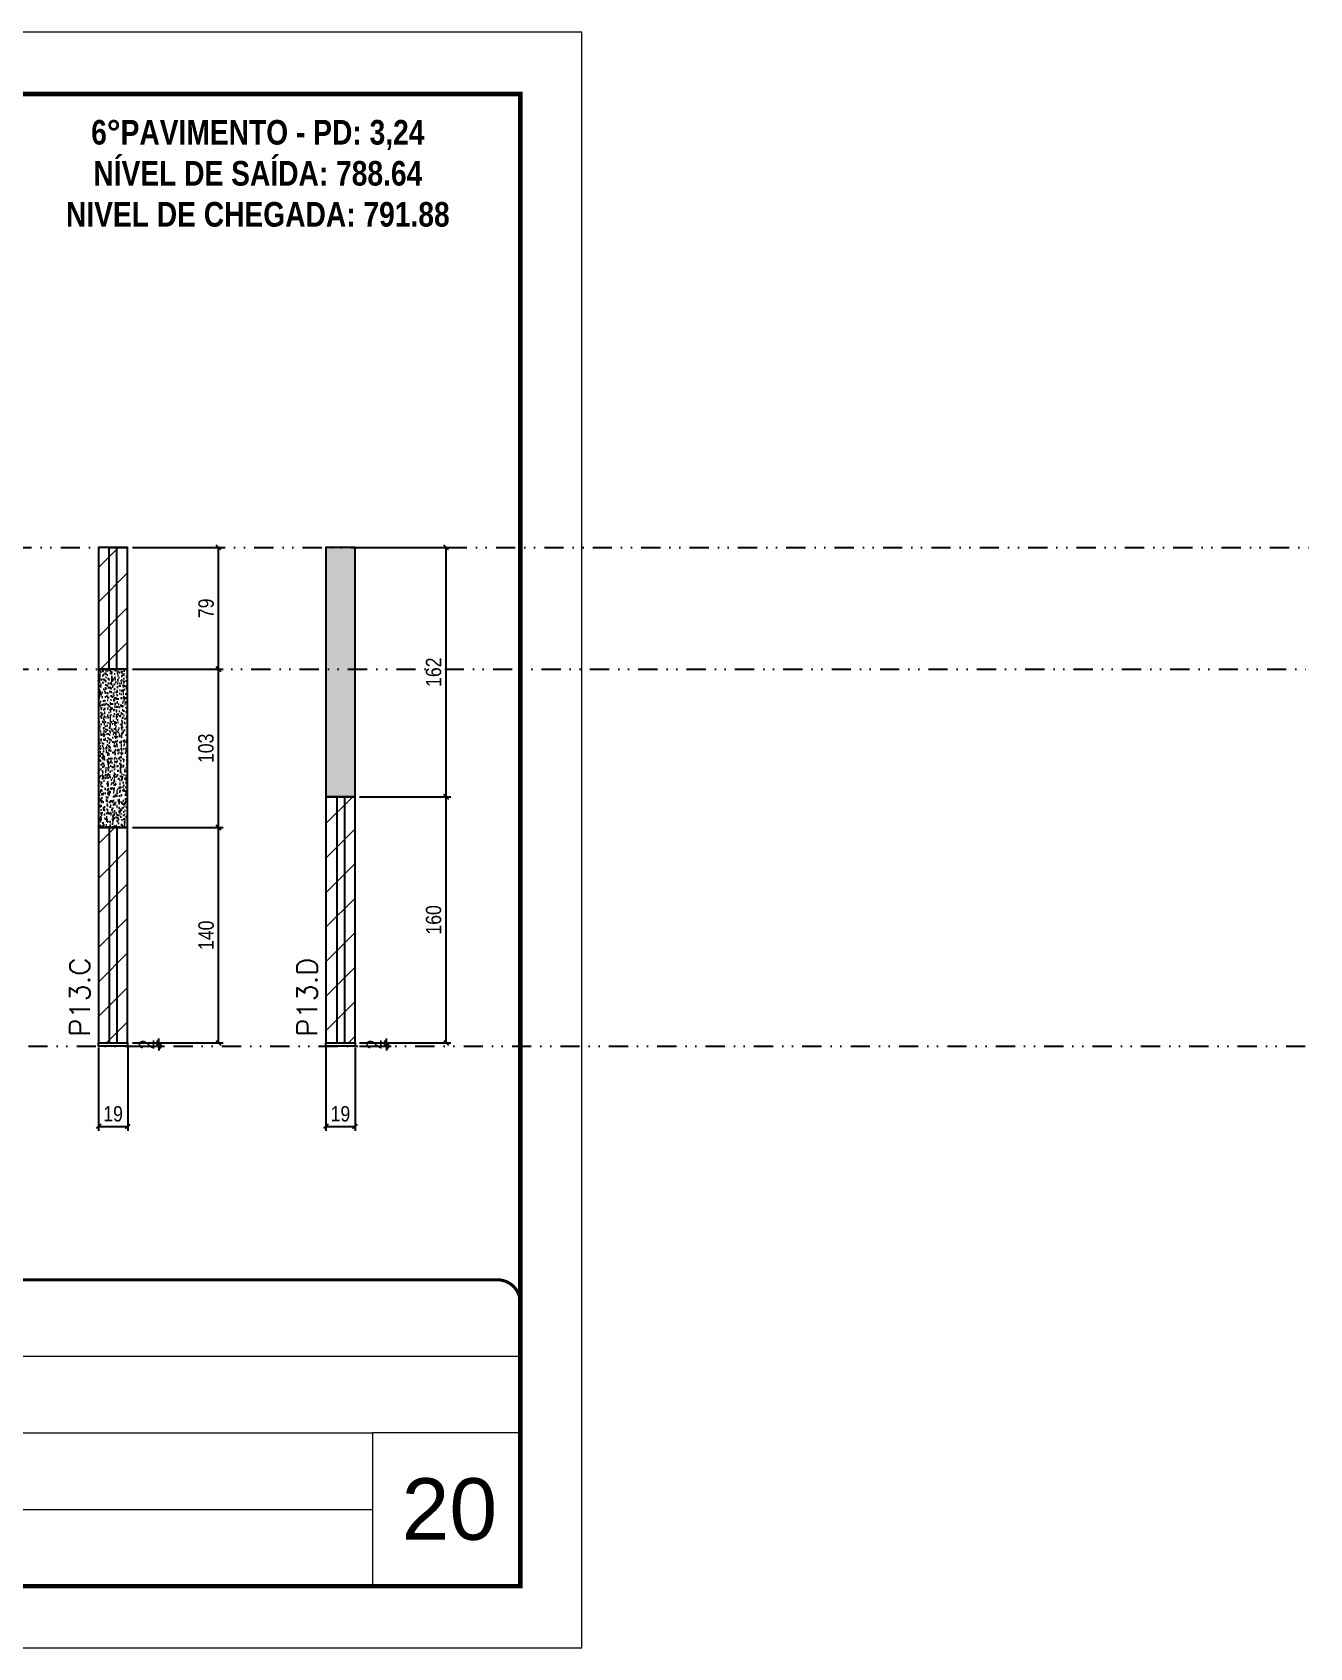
# Model space of a CAD drawing. Extents: x 13770 to 23315, y 867 to 16997.
# Drawn here: x 20282 to 21113, y 11204 to 12254 of the extents above; entities that cross this region are included whole.
import ezdxf

# ---------------------------------------------------------------- set-up
doc = ezdxf.new("R2010")
doc.units = 0
for name, pattern in [('CONTINUO', [0]), ('DASHED', [0.75, 0.5, -0.25]), ('DIVIDE2', [0.625, 0.25, -0.125, 0, -0.125, 0, -0.125])]:
    doc.linetypes.add(name, pattern=pattern)
for name, color, linetype, lineweight in [('CARIMBO', 255, 'Continuous', 9), ('Folhas', 255, 'Continuous', 9), ('Hachura', 251, 'Continuous', 9), ('SARRAFO DE PRESSAO', 251, 'DASHED', 9), ('Texto Seção', 7, 'Continuous', 15)]:
    doc.layers.add(name, color=color, linetype=linetype, lineweight=lineweight)
for name, color, linetype in [('COTA', 241, 'Continuous'), ('NOMENCLATURA', 7, 'Continuous'), ('Nível', 160, 'Continuous'), ('Painéis', 200, 'Continuous'), ('SARR_2.2x7', 40, 'Continuous')]:
    doc.layers.add(name, color=color, linetype=linetype)
doc.styles.add('ARIAL', font='arial.ttf')
doc.styles.add('COTA TECNICA', font='techl___.ttf', dxfattribs={"height": 10})
doc.styles.add('COTA TECNICA-50', font='techl___.ttf', dxfattribs={"height": 10})
doc.styles.add('REGUA-120', font='ROMANS.shx', dxfattribs={"height": 15})
doc.styles.add('ROMANC', font='techb___.ttf', dxfattribs={"height": 2.5})
doc.styles.add('Tecnologia', font='')
doc.styles.get('Tecnologia').set_extended_font_data('Forgotten Futurist')
doc.dimstyles.new('COTA PAINEL-50', dxfattribs={"dimtxt": 10, "dimasz": 3, "dimexe": 3, "dimexo": 3, "dimgap": 3, "dimtad": 1, "dimdec": 1, "dimzin": 12, "dimdsep": 46, "dimtxsty": 'COTA TECNICA-50', "dimblk1": 'OBLIQUE', "dimblk2": 'OBLIQUE', "dimsah": 1, "dimcen": 0.9, "dimclrd": 4, "dimclre": 4, "dimclrt": 240, "dimadec": 1, "dimazin": 3, "dimtfac": 1, "dimtdec": 1, "dimtmove": 0, "dimatfit": 3, "dimfxl": 1, "dimtolj": 1, "dimtzin": 12, "dimarcsym": 0})
doc.dimstyles.new('PAINEL', dxfattribs={"dimtxt": 10, "dimasz": 3, "dimexe": 3, "dimexo": 3, "dimgap": 3, "dimtad": 1, "dimdec": 1, "dimzin": 12, "dimdsep": 46, "dimtxsty": 'COTA TECNICA', "dimblk1": 'OBLIQUE', "dimblk2": 'OBLIQUE', "dimsah": 1, "dimcen": 0.9, "dimclrd": 4, "dimclre": 4, "dimclrt": 240, "dimadec": 1, "dimazin": 3, "dimtfac": 1, "dimtdec": 1, "dimtmove": 0, "dimatfit": 3, "dimfxl": 1, "dimtolj": 1, "dimtzin": 12, "dimarcsym": 0})

# ---------------------------------------------------------------- blocks, each defined once
blk = doc.blocks.new('9999999999')
at = {"color": 30, "linetype": 'CONTINUO'}
for p, q in [((98564.6, 34230.2), (98564.6, 34429.4)), ((98564.6, 34379.6), (99584, 34379.6)), ((98564.6, 34329.8), (99488, 34329.8)), ((99584, 34329.8), (99488, 34329.8)), ((99488, 34329.8), (99488, 34230.2)), ((98564.6, 34280), (99488, 34280))]:
    blk.add_line(p, q, dxfattribs=at)
at = {"color": 30, "linetype": 'CONTINUO', "const_width": 2}
blk.add_lwpolyline([(99584, 34230.2), (99584, 34414.4, 0.414214), (99569, 34429.4), (98229, 34429.4, 0.414214), (98214, 34414.4), (98214, 34245.2, 0.414214), (98229, 34230.2), (99584, 34230.2)], format="xyb", dxfattribs=at)
at = {"layer": 'Folhas'}
blk.add_lwpolyline([(98139, 34190.2), (99624, 34190.2), (99624, 35240.2), (98139, 35240.2)], close=True, dxfattribs=at)
at = {"layer": 'Folhas', "color": 30, "const_width": 3}
blk.add_lwpolyline([(98214, 34230.2), (99584, 34230.2), (99584, 35200.2), (98214, 35200.2)], close=True, dxfattribs=at)
at = {"color": 7, "linetype": 'Continuous', "ltscale": 5, "style": 'ARIAL'}
for s, height, p in [('SCHWARTZ', 15.48, (98837.7, 34393.1)), ('GWT', 15.48, (98837.7, 34343.3)), ('6°PAVIMENTO', 15.483, (98837.7, 34293.5)), ('NOVA SISTEMAS CONSTRUTIVOS', 11.059, (98263.2, 34267.2)), ('PILARES', 15.48, (98837.7, 34243.7))]:
    blk.add_text(s, height=height, dxfattribs=at).set_placement(p)
at = {"layer": 'Folhas', "color": 7, "style": 'Tecnologia', "width": 1.5}
for s, p in [('CLIENTE:', (98573.7, 34397.2)), ('OBRA:', (98573.7, 34347.3)), ('PAVIMENTO:', (98573.7, 34297.5)), ('PROJETO:', (98573.7, 34247.7))]:
    blk.add_text(s, height=14, dxfattribs=at).set_placement(p)
blk = doc.blocks.new('_Oblique')
at = {"color": 0, "linetype": 'ByBlock', "lineweight": -2}
blk.add_line((-0.5, -0.5), (0.5, 0.5), dxfattribs=at)
blk = doc.blocks.new('*D333')
at = {"layer": 'COTA', "color": 4, "lineweight": -2, "transparency": 16777216}
for p, q in [((20325.3, 11594.3), (20325.3, 11540.1)), ((20344.3, 11594.3), (20344.3, 11540.1)), ((20325.3, 11543.1), (20344.3, 11543.1))]:
    blk.add_line(p, q, dxfattribs=at)
at = {"layer": 'Defpoints', "color": 0, "transparency": 16777216}
for p in [(20325.3, 11597.3), (20344.3, 11597.3), (20344.3, 11543.1)]:
    blk.add_point(p, dxfattribs=at)
at = {"layer": 'COTA', "color": 4, "lineweight": -2, "transparency": 16777216, "xscale": 3, "yscale": 3, "zscale": 3, "rotation": 180}
blk.add_blockref('_Oblique', (20325.3, 11543.1), dxfattribs=at)
at = {"layer": 'COTA', "color": 4, "lineweight": -2, "transparency": 16777216, "xscale": 3, "yscale": 3, "zscale": 3}
blk.add_blockref('_Oblique', (20344.3, 11543.1), dxfattribs=at)
at = {"layer": 'COTA', "color": 240, "transparency": 16777216, "insert": (20334.8, 11551.2), "char_height": 10, "attachment_point": 5, "style": 'COTA TECNICA'}
blk.add_mtext('\\A1;19', dxfattribs=at)
blk = doc.blocks.new('*D334')
at = {"layer": 'COTA', "color": 4, "lineweight": -2, "transparency": 16777216}
for p, q in [((20347.3, 11737.3), (20406.4, 11737.3)), ((20403.4, 11597.3), (20403.4, 11737.3)), ((20347.3, 11597.3), (20406.4, 11597.3))]:
    blk.add_line(p, q, dxfattribs=at)
at = {"layer": 'Defpoints', "color": 0, "transparency": 16777216}
for p in [(20344.3, 11737.3), (20403.4, 11737.3), (20344.3, 11597.3)]:
    blk.add_point(p, dxfattribs=at)
at = {"layer": 'COTA', "color": 4, "lineweight": -2, "transparency": 16777216, "xscale": 3, "yscale": 3, "zscale": 3}
for p, rotation in [((20403.4, 11737.3), 90), ((20403.4, 11597.3), 270)]:
    blk.add_blockref('_Oblique', p, dxfattribs=dict(at, rotation=rotation))
at = {"layer": 'COTA', "color": 240, "transparency": 16777216, "insert": (20395.3, 11667.3), "char_height": 10, "attachment_point": 5, "rotation": 90, "style": 'COTA TECNICA'}
blk.add_mtext('\\A1;140', dxfattribs=at)
blk = doc.blocks.new('*D335')
at = {"layer": 'COTA', "color": 4, "lineweight": -2, "transparency": 16777216}
for p, q in [((20347.3, 11597.3), (20367.6, 11597.3)), ((20347.3, 11595.3), (20367.6, 11595.3)), ((20364.6, 11597.3), (20364.6, 11600.3)), ((20364.6, 11595.3), (20364.6, 11597.3)), ((20364.6, 11595.3), (20364.6, 11592.3))]:
    blk.add_line(p, q, dxfattribs=at)
at = {"layer": 'Defpoints', "color": 0, "transparency": 16777216}
for p in [(20344.3, 11597.3), (20344.3, 11595.3), (20364.6, 11597.3)]:
    blk.add_point(p, dxfattribs=at)
at = {"layer": 'COTA', "color": 4, "lineweight": -2, "transparency": 16777216, "xscale": 3, "yscale": 3, "zscale": 3}
for p, rotation in [((20364.6, 11597.3), 270), ((20364.6, 11595.3), 90)]:
    blk.add_blockref('_Oblique', p, dxfattribs=dict(at, rotation=rotation))
at = {"layer": 'COTA', "color": 240, "transparency": 16777216, "insert": (20356.6, 11596.3), "char_height": 10, "attachment_point": 5, "rotation": 90, "style": 'COTA TECNICA-50'}
blk.add_mtext('\\A1;2', dxfattribs=at)
blk = doc.blocks.new('*D337')
at = {"layer": 'COTA', "color": 4, "lineweight": -2, "transparency": 16777216}
for p, q in [((20347.3, 11840.3), (20406.4, 11840.3)), ((20403.4, 11737.3), (20403.4, 11840.3)), ((20347.3, 11737.3), (20406.4, 11737.3))]:
    blk.add_line(p, q, dxfattribs=at)
at = {"layer": 'Defpoints', "color": 0, "transparency": 16777216}
for p in [(20344.3, 11840.3), (20403.4, 11840.3), (20344.3, 11737.3)]:
    blk.add_point(p, dxfattribs=at)
at = {"layer": 'COTA', "color": 4, "lineweight": -2, "transparency": 16777216, "xscale": 3, "yscale": 3, "zscale": 3}
for p, rotation in [((20403.4, 11840.3), 90), ((20403.4, 11737.3), 270)]:
    blk.add_blockref('_Oblique', p, dxfattribs=dict(at, rotation=rotation))
at = {"layer": 'COTA', "color": 240, "transparency": 16777216, "insert": (20395.2, 11788.8), "char_height": 10, "attachment_point": 5, "rotation": 90, "style": 'COTA TECNICA'}
blk.add_mtext('\\A1;103', dxfattribs=at)
blk = doc.blocks.new('*D336')
at = {"layer": 'COTA', "color": 4, "lineweight": -2, "transparency": 16777216}
for p, q in [((20347.3, 11919.3), (20406.4, 11919.3)), ((20403.4, 11840.3), (20403.4, 11919.3)), ((20347.3, 11840.3), (20406.4, 11840.3))]:
    blk.add_line(p, q, dxfattribs=at)
at = {"layer": 'Defpoints', "color": 0, "transparency": 16777216}
for p in [(20344.3, 11919.3), (20403.4, 11919.3), (20344.3, 11840.3)]:
    blk.add_point(p, dxfattribs=at)
at = {"layer": 'COTA', "color": 4, "lineweight": -2, "transparency": 16777216, "xscale": 3, "yscale": 3, "zscale": 3}
for p, rotation in [((20403.4, 11919.3), 90), ((20403.4, 11840.3), 270)]:
    blk.add_blockref('_Oblique', p, dxfattribs=dict(at, rotation=rotation))
at = {"layer": 'COTA', "color": 240, "transparency": 16777216, "insert": (20395.3, 11879.8), "char_height": 10, "attachment_point": 5, "rotation": 90, "style": 'COTA TECNICA'}
blk.add_mtext('\\A1;79', dxfattribs=at)
blk = doc.blocks.new('*D338')
at = {"layer": 'COTA', "color": 4, "lineweight": -2, "transparency": 16777216}
for p, q in [((20473.1, 11594.3), (20473.1, 11540.1)), ((20492.1, 11594.3), (20492.1, 11540.1)), ((20473.1, 11543.1), (20492.1, 11543.1))]:
    blk.add_line(p, q, dxfattribs=at)
at = {"layer": 'Defpoints', "color": 0, "transparency": 16777216}
for p in [(20473.1, 11597.3), (20492.1, 11597.3), (20492.1, 11543.1)]:
    blk.add_point(p, dxfattribs=at)
at = {"layer": 'COTA', "color": 4, "lineweight": -2, "transparency": 16777216, "xscale": 3, "yscale": 3, "zscale": 3, "rotation": 180}
blk.add_blockref('_Oblique', (20473.1, 11543.1), dxfattribs=at)
at = {"layer": 'COTA', "color": 4, "lineweight": -2, "transparency": 16777216, "xscale": 3, "yscale": 3, "zscale": 3}
blk.add_blockref('_Oblique', (20492.1, 11543.1), dxfattribs=at)
at = {"layer": 'COTA', "color": 240, "transparency": 16777216, "insert": (20482.6, 11551.2), "char_height": 10, "attachment_point": 5, "style": 'COTA TECNICA'}
blk.add_mtext('\\A1;19', dxfattribs=at)
blk = doc.blocks.new('*D339')
at = {"layer": 'COTA', "color": 4, "lineweight": -2, "transparency": 16777216}
for p, q in [((20495.1, 11757.3), (20554.3, 11757.3)), ((20551.3, 11597.3), (20551.3, 11757.3)), ((20495.1, 11597.3), (20554.3, 11597.3))]:
    blk.add_line(p, q, dxfattribs=at)
at = {"layer": 'Defpoints', "color": 0, "transparency": 16777216}
for p in [(20492.1, 11757.3), (20551.3, 11757.3), (20492.1, 11597.3)]:
    blk.add_point(p, dxfattribs=at)
at = {"layer": 'COTA', "color": 4, "lineweight": -2, "transparency": 16777216, "xscale": 3, "yscale": 3, "zscale": 3}
for p, rotation in [((20551.3, 11757.3), 90), ((20551.3, 11597.3), 270)]:
    blk.add_blockref('_Oblique', p, dxfattribs=dict(at, rotation=rotation))
at = {"layer": 'COTA', "color": 240, "transparency": 16777216, "insert": (20543.2, 11677.3), "char_height": 10, "attachment_point": 5, "rotation": 90, "style": 'COTA TECNICA'}
blk.add_mtext('\\A1;160', dxfattribs=at)
blk = doc.blocks.new('*D340')
at = {"layer": 'COTA', "color": 4, "lineweight": -2, "transparency": 16777216}
for p, q in [((20495.1, 11597.3), (20515.5, 11597.3)), ((20495.1, 11595.3), (20515.5, 11595.3)), ((20512.5, 11597.3), (20512.5, 11600.3)), ((20512.5, 11595.3), (20512.5, 11597.3)), ((20512.5, 11595.3), (20512.5, 11592.3))]:
    blk.add_line(p, q, dxfattribs=at)
at = {"layer": 'Defpoints', "color": 0, "transparency": 16777216}
for p in [(20492.1, 11597.3), (20492.1, 11595.3), (20512.5, 11597.3)]:
    blk.add_point(p, dxfattribs=at)
at = {"layer": 'COTA', "color": 4, "lineweight": -2, "transparency": 16777216, "xscale": 3, "yscale": 3, "zscale": 3}
for p, rotation in [((20512.5, 11597.3), 270), ((20512.5, 11595.3), 90)]:
    blk.add_blockref('_Oblique', p, dxfattribs=dict(at, rotation=rotation))
at = {"layer": 'COTA', "color": 240, "transparency": 16777216, "insert": (20504.5, 11596.3), "char_height": 10, "attachment_point": 5, "rotation": 90, "style": 'COTA TECNICA-50'}
blk.add_mtext('\\A1;2', dxfattribs=at)
blk = doc.blocks.new('*D341')
at = {"layer": 'COTA', "color": 4, "lineweight": -2, "transparency": 16777216}
for p, q in [((20495.1, 11919.3), (20554.3, 11919.3)), ((20551.3, 11757.3), (20551.3, 11919.3)), ((20495.1, 11757.3), (20554.3, 11757.3))]:
    blk.add_line(p, q, dxfattribs=at)
at = {"layer": 'Defpoints', "color": 0, "transparency": 16777216}
for p in [(20492.1, 11919.3), (20551.3, 11919.3), (20492.1, 11757.3)]:
    blk.add_point(p, dxfattribs=at)
at = {"layer": 'COTA', "color": 4, "lineweight": -2, "transparency": 16777216, "xscale": 3, "yscale": 3, "zscale": 3}
for p, rotation in [((20551.3, 11919.3), 90), ((20551.3, 11757.3), 270)]:
    blk.add_blockref('_Oblique', p, dxfattribs=dict(at, rotation=rotation))
at = {"layer": 'COTA', "color": 240, "transparency": 16777216, "insert": (20543.2, 11838.3), "char_height": 10, "attachment_point": 5, "rotation": 90, "style": 'COTA TECNICA'}
blk.add_mtext('\\A1;162', dxfattribs=at)

msp = doc.modelspace()

# ---------------------------------------------------------------- hatches: boundary and pattern name
at = {"layer": 'COTA'}
h = msp.add_hatch(dxfattribs=at)
h.set_pattern_fill('AR-CONC', color=256, scale=0.03)
h.set_pattern_definition([(50, (3392.5633, -3555.7253), (5.4655401, -0.4781726), [0.5715, -6.2865]), (355, (3392.5633, -3555.7253), (-1.0573026, 5.7317054), [0.4572, -5.0292175]), (100.451445, (3393.019, -3555.765), (4.4082374, 5.2535326), [0.4857003, -5.3427073]), (46.1842, (3392.563, -3554.201), (8.1323712, -1.2612698), [0.85725, -9.42975]), (96.635558, (3393.241, -3554.3064), (7.122124, 7.4227837), [0.7285507, -8.0140682]), (351.18415, (3392.563, -3554.201), (7.122124, 7.4227837), [0.685799, -7.543792]), (21, (3393.3253, -3554.5823), (4.5484317, -3.06795595), [0.5715, -6.2865]), (326, (3393.3253, -3554.5823), (1.8540609, 5.525639), [0.4572, -5.0292]), (71.451445, (3393.7044, -3554.838), (6.4024926, 2.4576831), [0.4857003, -5.3426981]), (37.5, (3392.5633, -3555.7253), (0.0926581, 2.53665117), [0, -4.96824, 0, -5.1054, 0, -5.04825]), (7.5, (3392.5633, -3555.7253), (2.00458988, 3.00541724), [0, -2.91084, 0, -4.85394, 0, -1.92405]), (327.5, (3390.864, -3555.7253), (4.06771786, -0.17186232), [0, -1.905, 0, -5.9436, 0, -7.8867]), (317.5, (3390.102, -3555.7253), (4.44387544, 0.76279473), [0, -2.4765, 0, -3.94716, 0, -5.6007])])
h.paths.add_polyline_path([(20492.15, 11919.3), (20473.15, 11919.3), (20473.15, 11757.3), (20492.15, 11757.3)])
h = msp.add_hatch(dxfattribs=at)
h.set_pattern_fill('AR-CONC', color=256, scale=0.03)
h.set_pattern_definition([(50, (3244.6713, -3555.7253), (5.4655401, -0.4781726), [0.5715, -6.2865]), (355, (3244.6713, -3555.7253), (-1.0573026, 5.7317054), [0.4572, -5.0292175]), (100.451445, (3245.127, -3555.765), (4.4082374, 5.2535326), [0.4857003, -5.3427073]), (46.1842, (3244.671, -3554.201), (8.1323712, -1.2612698), [0.85725, -9.42975]), (96.635558, (3245.349, -3554.3064), (7.122124, 7.4227837), [0.7285507, -8.0140682]), (351.18415, (3244.671, -3554.201), (7.122124, 7.4227837), [0.685799, -7.543792]), (21, (3245.4333, -3554.5823), (4.5484317, -3.06795595), [0.5715, -6.2865]), (326, (3245.4333, -3554.5823), (1.8540609, 5.525639), [0.4572, -5.0292]), (71.451445, (3245.8123, -3554.838), (6.4024926, 2.4576831), [0.4857003, -5.3426981]), (37.5, (3244.6713, -3555.7253), (0.0926581, 2.53665117), [0, -4.96824, 0, -5.1054, 0, -5.04825]), (7.5, (3244.6713, -3555.7253), (2.00458988, 3.00541724), [0, -2.91084, 0, -4.85394, 0, -1.92405]), (327.5, (3242.972, -3555.7253), (4.06771786, -0.17186232), [0, -1.905, 0, -5.9436, 0, -7.8867]), (317.5, (3242.21, -3555.7253), (4.44387544, 0.76279473), [0, -2.4765, 0, -3.94716, 0, -5.6007])])
h.paths.add_polyline_path([(20344.25, 11840.3), (20325.25, 11840.3), (20325.25, 11737.3), (20344.25, 11737.3)])
at = {"layer": 'Hachura', "linetype": 'ByBlock'}
h = msp.add_hatch(dxfattribs=at)
h.set_pattern_fill('ANSI31', color=256, scale=5)
h.paths.add_polyline_path([(20344.25, 11919.3), (20325.25, 11919.3), (20325.25, 11840.3), (20344.25, 11840.3)])
h.paths.add_polyline_path([(20325.25, 11597.3), (20344.25, 11597.3), (20344.25, 11737.3), (20325.25, 11737.3)])
h.paths.add_polyline_path([(20473.15, 11597.3), (20492.15, 11597.3), (20492.15, 11757.3), (20473.15, 11757.3)])

# ---------------------------------------------------------------- linework, layer by layer
at = {"layer": 'COTA', "linetype": 'ByBlock'}
for points in [[(20473.15, 11757.3), (20492.15, 11757.3), (20492.15, 11919.3), (20473.15, 11919.3)], [(20325.25, 11737.3), (20344.25, 11737.3), (20344.25, 11840.3), (20325.25, 11840.3)]]:
    msp.add_lwpolyline(points, close=True, dxfattribs=at)
at = {"layer": 'Nível', "color": 4, "linetype": 'DIVIDE2', "ltscale": 50}
for p, q in [((17973.41, 11919.3), (21112.79, 11919.3)), ((19229.5, 11840.3), (21112.79, 11840.3)), ((13769.54, 11595.3), (21112.79, 11595.3))]:
    msp.add_line(p, q, dxfattribs=at)
at = {"layer": 'Painéis'}
for points in [[(20325.25, 11840.3), (20344.25, 11840.3), (20344.25, 11919.3), (20325.25, 11919.3)], [(20473.15, 11597.3), (20492.15, 11597.3), (20492.15, 11757.3), (20473.15, 11757.3)], [(20325.25, 11597.3), (20344.25, 11597.3), (20344.25, 11737.3), (20325.25, 11737.3)], [(20325.25, 11597.3), (20344.25, 11597.3), (20344.25, 11595.3), (20325.25, 11595.3)], [(20473.15, 11597.3), (20492.15, 11597.3), (20492.15, 11595.3), (20473.15, 11595.3)]]:
    msp.add_lwpolyline(points, close=True, dxfattribs=at)
at = {"layer": 'SARR_2.2x7'}
for p, q in [((20332.25, 11840.3), (20332.25, 11919.3)), ((20337.25, 11840.3), (20337.25, 11919.3)), ((20480.15, 11757.3), (20480.15, 11597.3)), ((20485.15, 11757.3), (20485.15, 11597.3)), ((20332.25, 11737.3), (20332.25, 11597.3)), ((20337.25, 11737.3), (20337.25, 11597.3))]:
    msp.add_line(p, q, dxfattribs=at)

# ---------------------------------------------------------------- block references
at = {"layer": 'SARRAFO DE PRESSAO', "color": 6, "linetype": 'ByBlock'}
msp.add_blockref('9999999999', (-78984.48, -22985.99), dxfattribs=at)

# ---------------------------------------------------------------- texts
at = {"layer": 'CARIMBO', "style": 'ARIAL'}
msp.add_text('20', height=40, dxfattribs=at).set_placement((20522.36, 11274.36))
at = {"layer": 'NOMENCLATURA', "color": 2, "insert": (20428.88, 12197.25), "char_height": 16, "attachment_point": 2, "style": 'ROMANC'}
msp.add_mtext_dynamic_manual_height_columns('6°PAVIMENTO - PD: 3,24\\PNÍVEL DE SAÍDA: 788.64\\PNIVEL DE CHEGADA: 791.88', width=376.0554, gutter_width=1, heights=[0], dxfattribs=at)
at = {"layer": 'Texto Seção', "char_height": 13, "width": 285.3299, "attachment_point": 1, "rotation": 90, "style": 'REGUA-120'}
for s, insert in [('P13.C', (20306.58, 11601.45)), ('P13.D', (20454.47, 11601.45))]:
    msp.add_mtext(s, dxfattribs=dict(at, insert=insert))

# ---------------------------------------------------------------- dimensions: what is measured, and where the dimension line sits
at = {"layer": 'COTA'}
for base, p1, p2, picture, middle in [((20403.44, 11919.3), (20344.25, 11840.3), (20344.25, 11919.3), '*D336', (20395.33, 11879.8)), ((20551.33, 11919.3), (20492.15, 11757.3), (20492.15, 11919.3), '*D341', (20543.23, 11838.3)), ((20403.44, 11840.3), (20344.25, 11737.3), (20344.25, 11840.3), '*D337', (20395.22, 11788.8))]:
    dim = msp.add_linear_dim(base=base, p1=p1, p2=p2, angle=90, dimstyle='PAINEL', dxfattribs=at)
    dim.commit()
    dim.dimension.update_dxf_attribs({"geometry": picture, "text_midpoint": middle})
for base, p1, p2, picture, middle in [((20551.33, 11757.3), (20492.15, 11597.3), (20492.15, 11757.3), '*D339', (20543.23, 11677.3)), ((20403.44, 11737.3), (20344.25, 11597.3), (20344.25, 11737.3), '*D334', (20395.33, 11667.3))]:
    dim = msp.add_linear_dim(base=base, p1=p1, p2=p2, angle=90, dimstyle='PAINEL', override={"dimarcsym": 2}, dxfattribs=at)
    dim.commit()
    dim.dimension.update_dxf_attribs({"geometry": picture, "text_midpoint": middle})
for base, p1, p2, picture, middle in [((20344.25, 11543.13), (20325.25, 11597.3), (20344.25, 11597.3), '*D333', (20334.75, 11551.21)), ((20492.15, 11543.13), (20473.15, 11597.3), (20492.15, 11597.3), '*D338', (20482.65, 11551.21))]:
    dim = msp.add_linear_dim(base=base, p1=p1, p2=p2, dimstyle='PAINEL', override={"dimarcsym": 2}, dxfattribs=at)
    dim.commit()
    dim.dimension.update_dxf_attribs({"geometry": picture, "text_midpoint": middle})
for base, p1, p2, picture, middle in [((20364.6, 11597.3), (20344.25, 11595.3), (20344.25, 11597.3), '*D335', (20364.6, 11596.3)), ((20512.5, 11597.3), (20492.15, 11595.3), (20492.15, 11597.3), '*D340', (20512.5, 11596.3))]:
    dim = msp.add_linear_dim(base=base, p1=p1, p2=p2, angle=90, dimstyle='COTA PAINEL-50', dxfattribs=at)
    dim.commit()
    dim.dimension.update_dxf_attribs({"geometry": picture, "text_midpoint": middle, "dimtype": 160})

doc.saveas('drawing.dxf')
